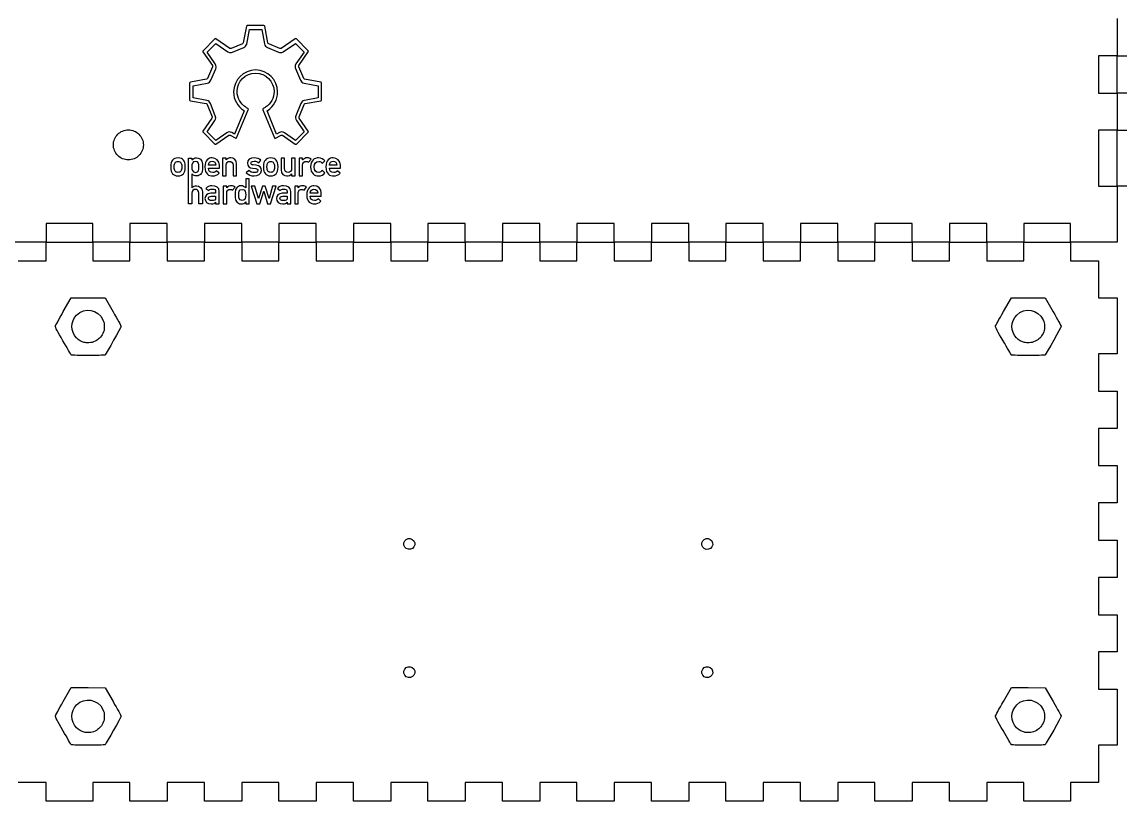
# Model space of a CAD drawing. Extents: x 0 to 1030, y 175 to 747.
# Drawn here: x 306.1 to 600.9, y 246.8 to 455.9 of the extents above; entities that cross this region are included whole.
import ezdxf

# ---------------------------------------------------------------- set-up
doc = ezdxf.new("R2010")
doc.units = 0
doc.layers.add('Layer_1', color=7, linetype='CONTINUOUS')

msp = doc.modelspace()

# ---------------------------------------------------------------- linework, layer by layer
at = {"layer": 'Layer_1', "color": 1}
for points in [[(600.126999, 456.809953), (600.126999, 446.809953), (595.126984, 446.809953), (595.126984, 436.809953), (600.126999, 436.809953), (600.126999, 426.809953), (595.126984, 426.809953), (595.126984, 411.809967), (600.126999, 411.809967), (600.126999, 396.809953), (587.626992, 396.809953), (587.626992, 401.809967), (575.126999, 401.809967), (575.126999, 396.809953), (565.126999, 396.809953), (565.126999, 401.809967), (555.126999, 401.809967), (555.126999, 396.809953), (545.126999, 396.809953), (545.126999, 401.809967), (535.126999, 401.809967), (535.126999, 396.809953), (525.126999, 396.809953), (525.126999, 401.809967), (515.126999, 401.809967), (515.126999, 396.809953), (505.126999, 396.809953), (505.126999, 401.809967), (495.126999, 401.809967), (495.126999, 396.809953), (485.126999, 396.809953), (485.126999, 401.809967), (475.126999, 401.809967), (475.126999, 396.809953), (465.126999, 396.809953), (465.126999, 401.809967), (455.126999, 401.809967), (455.126999, 396.809953), (445.126999, 396.809953), (445.126999, 401.809967), (435.126999, 401.809967), (435.126999, 396.809953), (425.126999, 396.809953), (425.126999, 401.809967), (415.126999, 401.809967), (415.126999, 396.809953), (405.126999, 396.809953), (405.126999, 401.809967), (395.126999, 401.809967), (395.126999, 396.809953), (385.126999, 396.809953), (385.126999, 401.809967), (375.126999, 401.809967), (375.126999, 396.809953), (365.126999, 396.809953), (365.126999, 401.809967), (355.126999, 401.809967), (355.126999, 396.809953), (345.126999, 396.809953), (345.126999, 401.809967), (335.126999, 401.809967), (335.126999, 396.809953), (325.126999, 396.809953), (325.126999, 401.809967), (312.626999, 401.809967), (312.626999, 396.809953), (300.126999, 396.809953)], [(605.126999, 436.809953), (600.126999, 436.809953), (600.126999, 446.809953), (605.126999, 446.809953)], [(605.126999, 411.809967), (600.126999, 411.809967), (600.126999, 426.809953), (605.126999, 426.809953)], [(305.126999, 391.809953), (312.626999, 391.809953), (312.626999, 396.809953), (325.126999, 396.809953), (325.126999, 391.809953), (335.126999, 391.809953), (335.126999, 396.809953), (345.126999, 396.809953), (345.126999, 391.809953), (355.126999, 391.809953), (355.126999, 396.809953), (365.126999, 396.809953), (365.126999, 391.809953), (375.126999, 391.809953), (375.126999, 396.809953), (385.126999, 396.809953), (385.126999, 391.809953), (395.126999, 391.809953), (395.126999, 396.809953), (405.126999, 396.809953), (405.126999, 391.809953), (415.126999, 391.809953), (415.126999, 396.809953), (425.126999, 396.809953), (425.126999, 391.809953), (435.126999, 391.809953), (435.126999, 396.809953), (445.126999, 396.809953), (445.126999, 391.809953), (455.126999, 391.809953), (455.126999, 396.809953), (465.126999, 396.809953), (465.126999, 391.809953), (475.126999, 391.809953), (475.126999, 396.809953), (485.126999, 396.809953), (485.126999, 391.809953), (495.126999, 391.809953), (495.126999, 396.809953), (505.126999, 396.809953), (505.126999, 391.809953), (515.126999, 391.809953), (515.126999, 396.809953), (525.126999, 396.809953), (525.126999, 391.809953), (535.126999, 391.809953), (535.126999, 396.809953), (545.126999, 396.809953), (545.126999, 391.809953), (555.126999, 391.809953), (555.126999, 396.809953), (565.126999, 396.809953), (565.126999, 391.809953), (575.126999, 391.809953), (575.126999, 396.809953), (587.626992, 396.809953), (587.626992, 391.809953), (595.126984, 391.809953), (595.126984, 381.809953), (600.126999, 381.809953), (600.126999, 366.809953), (595.126984, 366.809953), (595.126984, 356.809953), (600.126999, 356.809953), (600.126999, 346.809953), (595.126984, 346.809953), (595.126984, 336.809953), (600.126999, 336.809953), (600.126999, 326.809953), (595.126984, 326.809953), (595.126984, 316.809953), (600.126999, 316.809953), (600.126999, 306.809953), (595.126984, 306.809953), (595.126984, 296.809953), (600.126999, 296.809953), (600.126999, 286.809953), (595.126984, 286.809953), (595.126984, 276.809953), (600.126999, 276.809953), (600.126999, 261.809953), (595.126984, 261.809953), (595.126984, 251.809953), (587.626992, 251.809953), (587.626992, 246.809953), (575.126999, 246.809953), (575.126999, 251.809953), (565.126999, 251.809953), (565.126999, 246.809953), (555.126999, 246.809953), (555.126999, 251.809953), (545.126999, 251.809953), (545.126999, 246.809953), (535.126999, 246.809953), (535.126999, 251.809953), (525.126999, 251.809953), (525.126999, 246.809953), (515.126999, 246.809953), (515.126999, 251.809953), (505.126999, 251.809953), (505.126999, 246.809953), (495.126999, 246.809953), (495.126999, 251.809953), (485.126999, 251.809953), (485.126999, 246.809953), (475.126999, 246.809953), (475.126999, 251.809953), (465.126999, 251.809953), (465.126999, 246.809953), (455.126999, 246.809953), (455.126999, 251.809953), (445.126999, 251.809953), (445.126999, 246.809953), (435.126999, 246.809953), (435.126999, 251.809953), (425.126999, 251.809953), (425.126999, 246.809953), (415.126999, 246.809953), (415.126999, 251.809953), (405.126999, 251.809953), (405.126999, 246.809953), (395.126999, 246.809953), (395.126999, 251.809953), (385.126999, 251.809953), (385.126999, 246.809953), (375.126999, 246.809953), (375.126999, 251.809953), (365.126999, 251.809953), (365.126999, 246.809953), (355.126999, 246.809953), (355.126999, 251.809953), (345.126999, 251.809953), (345.126999, 246.809953), (335.126999, 246.809953), (335.126999, 251.809953), (325.126999, 251.809953), (325.126999, 246.809953), (312.626999, 246.809953), (312.626999, 251.809953), (305.126999, 251.809953)]]:
    msp.add_lwpolyline(points, dxfattribs=at)
at = {"layer": 'Layer_1', "color": 7}
for points in [[(366.389776, 454.74038), (365.552634, 450.24167)], [(371.098301, 454.933261), (366.621551, 454.933261)], [(372.167747, 450.24167), (371.330341, 454.74038)], [(357.918347, 451.328578), (354.752872, 448.163368)], [(361.977055, 448.777201), (358.218914, 451.356359)], [(366.488201, 449.958036), (367.216864, 453.874928), (370.50246, 453.874928), (371.230593, 449.96174)], [(379.501468, 451.356359), (375.743062, 448.777201)], [(382.966981, 448.163368), (379.80177, 451.328578)], [(358.047728, 444.598901), (355.847453, 447.804857), (358.171024, 450.128428), (361.438099, 447.886084)], [(365.330384, 449.98714), (362.314928, 448.752859)], [(362.681641, 447.768609), (365.68572, 448.998128)], [(372.037308, 448.99654), (375.041916, 447.766493)], [(375.405189, 448.752859), (372.389997, 449.98714)], [(376.280695, 447.885026), (379.548828, 450.128163), (381.872135, 447.804328), (379.67477, 444.602076)], [(354.725091, 447.862801), (357.259534, 444.169217)], [(380.460583, 444.169217), (382.994762, 447.862801)], [(357.280436, 443.832932), (355.946936, 440.72249)], [(356.822178, 440.241742), (356.822707, 440.241478), (358.14827, 443.334457)], [(379.563381, 443.35139), (380.896351, 440.240949), (380.896616, 440.240949)], [(381.772651, 440.72249), (380.439416, 443.832932)], [(351.147395, 439.459899), (351.147659, 434.983413)], [(355.689497, 440.501034), (351.340276, 439.692203)], [(355.754584, 434.792649), (352.100424, 435.472628), (352.100159, 438.758488), (355.863593, 439.459369)], [(381.854672, 439.458576), (385.619164, 438.758488), (385.619164, 435.472892)], [(386.379577, 439.692203), (382.030091, 440.501034)], [(386.571399, 434.983149), (386.571929, 439.459634)], [(351.34054, 434.751109), (355.583134, 433.961592)], [(355.835018, 433.738549), (357.159522, 430.429934)], [(358.038732, 430.690284), (356.721372, 433.98223)], [(380.996364, 433.976144), (379.68112, 430.691342)], [(380.559801, 430.429669), (381.884306, 433.738284)], [(385.619164, 435.472892), (381.962093, 434.792384)], [(382.135924, 433.961328), (386.378518, 434.750844)], [(365.793934, 432.019815), (363.216099, 425.789407), (362.448014, 426.199775)], [(363.770401, 424.745361), (366.907301, 432.32488)], [(366.815226, 432.608248), (366.434491, 432.841346)], [(370.812287, 432.32488), (373.948922, 424.745096)], [(371.285097, 432.841346), (370.904362, 432.608248)], [(375.272368, 426.199775), (375.272103, 426.199775), (374.504018, 425.789407), (371.925918, 432.019551)], [(357.134386, 430.092061), (354.724561, 426.580246)], [(361.128007, 426.132571), (358.170759, 424.102688), (355.846659, 426.425994), (357.91967, 429.447536)], [(379.800183, 429.446478), (381.872929, 426.425994), (379.549358, 424.102688), (376.590258, 426.13363)], [(382.994762, 426.579982), (380.584672, 430.091796)], [(354.752343, 426.279415), (357.918082, 423.114205)], [(358.218649, 423.086423), (361.668286, 425.45418)], [(361.999016, 425.465557), (363.52037, 424.653286)], [(374.198953, 424.653021), (375.720308, 425.465292)], [(376.051037, 425.453915), (379.500939, 423.086159)], [(379.801241, 423.11394), (382.966981, 426.27915)], [(350.802907, 407.101621), (350.802907, 419.356063), (351.762286, 419.356063), (351.762286, 418.85944)], [(360.953118, 418.850444), (360.934068, 418.850444), (360.934068, 419.356327), (359.978393, 419.356327), (359.978393, 414.605734)], [(369.712414, 418.072304), (370.302435, 418.765248)], [(376.646614, 416.526609), (376.646614, 419.356327), (375.691203, 419.356327), (375.691203, 416.198261)], [(378.511662, 415.111617), (378.530183, 415.111617), (378.530183, 414.605204), (379.485593, 414.605204), (379.485593, 419.356327), (378.530183, 419.356327), (378.530183, 416.526609)], [(381.508333, 418.850444), (381.489812, 418.850444), (381.489812, 419.356327), (380.533872, 419.356327), (380.533872, 414.605734)], [(383.045297, 418.222588), (383.73877, 419.047294)], [(358.207007, 417.406877), (356.20173, 417.406877)], [(356.20173, 416.620007), (359.162682, 416.620007)], [(359.06902, 415.317727), (358.375547, 415.907748)], [(359.162682, 416.620007), (359.162682, 417.407142)], [(359.978393, 414.605734), (360.934068, 414.605734), (360.934068, 417.434923)], [(362.817637, 417.434923), (362.817637, 414.605734), (363.773312, 414.605734), (363.773312, 417.763271)], [(367.02266, 416.057502), (366.357497, 415.401865)], [(368.034426, 416.600957), (368.877918, 416.526079)], [(369.037462, 417.435188), (368.250326, 417.491015)], [(380.533872, 414.605734), (381.489812, 414.605734), (381.489812, 417.463498)], [(386.782537, 417.960121), (387.48527, 418.587977)], [(387.48527, 415.373554), (386.782537, 416.001411)], [(390.689375, 417.406877), (388.684362, 417.406877)], [(388.684362, 416.620007), (391.645314, 416.620007)], [(391.551387, 415.317727), (390.857914, 415.907748)], [(391.645314, 416.620007), (391.645314, 417.407142)], [(351.762286, 415.111352), (351.758847, 411.346331)], [(366.207478, 407.101621), (367.163153, 407.101621), (367.163153, 413.773619), (366.207478, 413.773619), (366.207478, 411.346331)], [(351.758847, 409.93134), (351.758847, 407.101621), (350.802907, 407.101621)], [(354.597826, 410.259688), (354.597826, 407.101621), (353.642151, 407.101621), (353.642151, 409.93134)], [(355.514607, 411.215098), (356.264172, 410.643598)], [(358.138216, 410.400181), (358.138216, 409.903558), (356.816886, 409.903558)], [(358.138216, 407.101621), (359.094155, 407.101621), (359.094155, 410.343825)], [(361.118482, 411.346331), (361.099697, 411.346331), (361.099697, 411.852215), (360.144022, 411.852215), (360.144022, 407.101621)], [(360.144022, 407.101621), (361.099697, 407.101621), (361.099697, 409.959915)], [(362.655447, 410.718475), (363.348655, 411.543181)], [(374.720183, 411.215098), (375.470012, 410.643598)], [(377.343791, 410.400181), (377.343791, 409.903558), (376.022462, 409.903558)], [(377.344056, 407.101621), (378.299995, 407.101621), (378.299995, 410.343825)], [(380.324587, 411.346331), (380.305537, 411.346331), (380.305537, 411.852215), (379.350126, 411.852215), (379.350126, 407.101621)], [(379.350126, 407.101621), (380.305537, 407.101621), (380.305537, 409.959915)], [(381.861022, 410.718475), (382.554495, 411.543181)], [(385.533174, 409.903558), (383.528162, 409.903558)], [(386.488585, 409.116158), (386.488585, 409.903823)], [(356.995216, 409.116688), (358.138216, 409.116688), (358.138216, 408.769819)], [(358.11943, 407.523367), (358.138216, 407.523367), (358.138216, 407.101621)], [(366.207478, 407.598244), (366.207478, 407.101621)], [(376.201056, 409.116688), (377.344056, 409.116688), (377.344056, 408.769819)], [(377.32527, 407.523367), (377.343791, 407.523367), (377.343791, 407.101621), (377.344056, 407.101621)], [(383.528162, 409.116158), (386.488585, 409.116158)], [(386.395187, 407.813879), (385.701714, 408.404429)]]:
    msp.add_lwpolyline(points, dxfattribs=at)
for points in [[(386.379577, 439.692203)], [(370.035735, 407.101621), (371.02898, 410.428227), (371.047766, 410.428227), (372.041012, 407.101621), (372.884768, 407.101621), (374.402418, 411.852215), (373.390122, 411.852215), (372.481808, 408.525873), (372.462493, 408.525873), (371.38511, 411.852215), (370.691637, 411.852215), (369.614253, 408.525873), (369.595468, 408.525873), (368.68636, 411.852215), (367.674593, 411.852215), (369.192507, 407.101621)]]:
    msp.add_lwpolyline(points, close=True, dxfattribs=at)
at = {"layer": 'Layer_1', "color": 1}
msp.add_lwpolyline([(338.734234, 422.886813)], close=True, dxfattribs=at)
at = {"layer": 'Layer_1', "color": 5}
for points in [[(317.239727, 378.139783), (319.376853, 381.859497), (323.904428, 381.836919), (328.431974, 381.814342), (330.589363, 378.099933)], [(569.629723, 378.139783), (571.766849, 381.859497), (576.294424, 381.836919), (580.82197, 381.814342), (582.97936, 378.099933)], [(319.351312, 366.524203), (319.351312, 366.524316)], [(571.741308, 366.524203), (571.741308, 366.524316)], [(317.239727, 273.54679), (319.376853, 277.266504), (323.904428, 277.243926), (328.431974, 277.221348), (330.589363, 273.50694)], [(569.629723, 273.54679), (571.766849, 277.266504), (576.294424, 277.243926), (580.82197, 277.221348), (582.97936, 273.50694)], [(319.351312, 261.93121), (319.351312, 261.931323)], [(571.741308, 261.93121), (571.741308, 261.931323)]]:
    msp.add_lwpolyline(points, dxfattribs=at)
for points in [[(322.862831, 369.859221)], [(575.252827, 369.859221)], [(322.862831, 265.266227)], [(575.252827, 265.266227)]]:
    msp.add_lwpolyline(points, close=True, dxfattribs=at)
at = {"layer": 'Layer_1', "color": 7}
for points in [[(366.621551, 454.933261), (366.513866, 454.933261), (366.409355, 454.846478), (366.389776, 454.74038)], [(371.330341, 454.74038), (371.310762, 454.846478), (371.206251, 454.933261), (371.098301, 454.933261)], [(358.218914, 451.356359), (358.129749, 451.417478), (357.994547, 451.405043), (357.918347, 451.328578)], [(379.80177, 451.328578), (379.725306, 451.405043), (379.590368, 451.417478), (379.501468, 451.356359)], [(354.752872, 448.163368), (354.676672, 448.086903), (354.663972, 447.951701), (354.725091, 447.862801)], [(362.314928, 448.752859), (362.218091, 448.705234), (362.065691, 448.716082), (361.977055, 448.777201)], [(365.552634, 450.24167), (365.532526, 450.135572), (365.433043, 450.021007), (365.330384, 449.98714)], [(365.68572, 448.998128), (365.918289, 449.089674), (366.064868, 449.216674), (366.19028, 449.355845)], [(366.19028, 449.355845), (366.320984, 449.51089), (366.432374, 449.686045), (366.488201, 449.958036)], [(371.230593, 449.96174), (371.287743, 449.684722), (371.399133, 449.510097), (371.529572, 449.35558)], [(371.529572, 449.35558), (371.656043, 449.215351), (371.802622, 449.088351), (372.037308, 448.99654)], [(372.389997, 449.98714), (372.287603, 450.021007), (372.187855, 450.135572), (372.167747, 450.24167)], [(375.743062, 448.777201), (375.654162, 448.716082), (375.501762, 448.705234), (375.405189, 448.752859)], [(382.994762, 447.862801), (383.055351, 447.951701), (383.043445, 448.086903), (382.966981, 448.163368)], [(361.438099, 447.886084), (361.710884, 447.708284), (361.934986, 447.670978), (362.172053, 447.665686)], [(362.172053, 447.665686), (362.327099, 447.667009), (362.491141, 447.686853), (362.681641, 447.768609)], [(375.041916, 447.766493), (375.230299, 447.686324), (375.390637, 447.666745), (375.546741, 447.664628)], [(375.546741, 447.664628), (375.781691, 447.670713), (376.008174, 447.70749), (376.280695, 447.885026)], [(357.259534, 444.169217), (357.320388, 444.079788), (357.329913, 443.928976), (357.280436, 443.832932)], [(358.264422, 443.873149), (358.259395, 444.104659), (358.22103, 444.331142), (358.047728, 444.598901)], [(358.14827, 443.334457), (358.237699, 443.529984), (358.262834, 443.703815), (358.264422, 443.873149)], [(368.859926, 442.993674), (365.59973, 442.993145), (362.957601, 440.351015), (362.956543, 437.09029)], [(374.76278, 437.09029), (374.762251, 440.351015), (372.120387, 442.993145), (368.859926, 442.993674)], [(379.67477, 444.602076), (379.498028, 444.338286), (379.459399, 444.105717), (379.454108, 443.87262)], [(379.454108, 443.87262), (379.455695, 443.707255), (379.480037, 443.538451), (379.563381, 443.35139)], [(380.439416, 443.832932), (380.389674, 443.928976), (380.399199, 444.079788), (380.460583, 444.169217)], [(351.340276, 439.692203), (351.233913, 439.672094), (351.147395, 439.567849), (351.147395, 439.459899)], [(355.946936, 440.72249), (355.911482, 440.620361), (355.795859, 440.520878), (355.689497, 440.501034)], [(355.863593, 439.459369), (356.136378, 439.514138), (356.311268, 439.624469), (356.466049, 439.753322)], [(356.466049, 439.753322), (356.603897, 439.875824), (356.729045, 440.017111), (356.822178, 440.241742)], [(363.909043, 437.195859), (363.909043, 439.930063), (366.125722, 442.146478), (368.859662, 442.146478)], [(368.859662, 442.146478), (371.593601, 442.146478), (373.810016, 439.930063), (373.810016, 437.195859)], [(380.896616, 440.240949), (380.990279, 440.016053), (381.115426, 439.87503), (381.253539, 439.752528)], [(381.253539, 439.752528), (381.407791, 439.624205), (381.581093, 439.513874), (381.854672, 439.458576)], [(382.030091, 440.501034), (381.924258, 440.520878), (381.80837, 440.620361), (381.772651, 440.72249)], [(386.571929, 439.459634), (386.572193, 439.567849), (386.48541, 439.672094), (386.379577, 439.692203)], [(362.956543, 437.09029), (362.957072, 435.029451), (364.016993, 433.211234), (365.617193, 432.159515)], [(366.19372, 433.025761), (364.820268, 433.905236), (363.909043, 435.443788), (363.909043, 437.195859)], [(373.810016, 437.195859), (373.810016, 435.443788), (372.899055, 433.905236), (371.525339, 433.025761)], [(372.10266, 432.159251), (373.702595, 433.210969), (374.76278, 435.029451), (374.76278, 437.09029)], [(351.147659, 434.983413), (351.147659, 434.875463), (351.234443, 434.770424), (351.34054, 434.751109)], [(355.583134, 433.961592), (355.689232, 433.942278), (355.802738, 433.841471), (355.835018, 433.738549)], [(356.368418, 434.488907), (356.212578, 434.622257), (356.034249, 434.737351), (355.754584, 434.792649)], [(356.721372, 433.98223), (356.632736, 434.214005), (356.507324, 434.361378), (356.368418, 434.488907)], [(381.350112, 434.487849), (381.209618, 434.358996), (381.08447, 434.209242), (380.996364, 433.976144)], [(381.962093, 434.792384), (381.685074, 434.737615), (381.505158, 434.621728), (381.350112, 434.487849)], [(381.884306, 433.738284), (381.916849, 433.841207), (382.029562, 433.942013), (382.135924, 433.961328)], [(386.378518, 434.750844), (386.484352, 434.770159), (386.571399, 434.875199), (386.571399, 434.983149)], [(357.159522, 430.429934), (357.206882, 430.332832), (357.19577, 430.180961), (357.134386, 430.092061)], [(358.141391, 430.182284), (358.139274, 430.336271), (358.119695, 430.500578), (358.038732, 430.690284)], [(365.617193, 432.159515), (365.674343, 432.110832), (365.731228, 432.065059), (365.793934, 432.019815)], [(366.434491, 432.841346), (366.364112, 432.884209), (366.268597, 432.958028), (366.19372, 433.025761)], [(366.907301, 432.32488), (366.948841, 432.424628), (366.907301, 432.551892), (366.815226, 432.608248)], [(370.904362, 432.608248), (370.812816, 432.551892), (370.771012, 432.424628), (370.812287, 432.32488)], [(371.525339, 433.025761), (371.450991, 432.958028), (371.355212, 432.884209), (371.285097, 432.841346)], [(371.925918, 432.019551), (371.98783, 432.064265), (372.04498, 432.110303), (372.10266, 432.159251)], [(379.68112, 430.691342), (379.597247, 430.496609), (379.57952, 430.332567), (379.577933, 430.182284)], [(380.584672, 430.091796), (380.523818, 430.180696), (380.512441, 430.332567), (380.559801, 430.429669)], [(357.91967, 429.447536), (358.095882, 429.717676), (358.135834, 429.944423), (358.141391, 430.182284)], [(379.577933, 430.182284), (379.583489, 429.945217), (379.622383, 429.717146), (379.800183, 429.446478)], [(354.724561, 426.580246), (354.663707, 426.491346), (354.676143, 426.35588), (354.752343, 426.279415)], [(361.844499, 426.350059), (361.616957, 426.346355), (361.387034, 426.30455), (361.128007, 426.132571)], [(361.668286, 425.45418), (361.757186, 425.515034), (361.906147, 425.519796), (361.999016, 425.465557)], [(362.448014, 426.199775), (362.227087, 426.318044), (362.029178, 426.348207), (361.844499, 426.350059)], [(363.52037, 424.653286), (363.616678, 424.604073), (363.729126, 424.645613), (363.770401, 424.745361)], [(373.948922, 424.745096), (373.990197, 424.645348), (374.10238, 424.604073), (374.198953, 424.653021)], [(375.87456, 426.350059), (375.684853, 426.347942), (375.49012, 426.316457), (375.272368, 426.199775)], [(375.720308, 425.465292), (375.813441, 425.519532), (375.962137, 425.515034), (376.051037, 425.453915)], [(376.590258, 426.13363), (376.331231, 426.30508), (376.099456, 426.346619), (375.87456, 426.350059)], [(382.966981, 426.27915), (383.043445, 426.355615), (383.055881, 426.491082), (382.994762, 426.579982)], [(357.918082, 423.114205), (357.994282, 423.038269), (358.129484, 423.025834), (358.218649, 423.086423)], [(379.500939, 423.086159), (379.589839, 423.025569), (379.725306, 423.038005), (379.801241, 423.11394)], [(346.589153, 418.803348), (346.223763, 418.400123), (346.074009, 418.006952), (346.074009, 416.985396)], [(348.032455, 419.412684), (347.292151, 419.412684), (346.85162, 419.093861), (346.589153, 418.803348)], [(349.475493, 418.803348), (349.213026, 419.093861), (348.772495, 419.412684), (348.032455, 419.412684)], [(349.990901, 416.985396), (349.990901, 418.006952), (349.840882, 418.400388), (349.475493, 418.803348)], [(351.762286, 418.85944), (352.062324, 419.187523), (352.50259, 419.412419), (352.989953, 419.412419)], [(352.989953, 419.412419), (353.570713, 419.412419), (353.992724, 419.149952), (354.264451, 418.793823)], [(354.264451, 418.793823), (354.526653, 418.456479), (354.60153, 418.147446), (354.60153, 416.975871)], [(357.204501, 419.412684), (356.285868, 419.412684), (355.246055, 418.812609), (355.246055, 416.966875)], [(359.162682, 417.407142), (359.162682, 418.635073), (358.253839, 419.412684), (357.204501, 419.412684)], [(362.18978, 419.412684), (361.683897, 419.412684), (361.252626, 419.225094), (360.953118, 418.850444)], [(363.773312, 417.763271), (363.773312, 418.841184), (362.930084, 419.412684), (362.18978, 419.412684)], [(368.437387, 419.412154), (367.43488, 419.412154), (366.66653, 418.915532), (366.66653, 417.950332)], [(370.302435, 418.765248), (369.833857, 419.158948), (369.271882, 419.412154), (368.437387, 419.412154)], [(371.47401, 418.803348), (371.10862, 418.400123), (370.958337, 418.006952), (370.958337, 416.985396)], [(372.916783, 419.412684), (372.176743, 419.412684), (371.736476, 419.093861), (371.47401, 418.803348)], [(374.360085, 418.803348), (374.097618, 419.093861), (373.657351, 419.412684), (372.916783, 419.412684)], [(374.875228, 416.985396), (374.875228, 418.006952), (374.725474, 418.400388), (374.360085, 418.803348)], [(382.745524, 419.412684), (382.239641, 419.412684), (381.808106, 419.225094), (381.508333, 418.850444)], [(383.73877, 419.047294), (383.447729, 419.27219), (383.129964, 419.412684), (382.745524, 419.412684)], [(385.780031, 419.412684), (384.683862, 419.412684), (383.624999, 418.719211), (383.624999, 416.976665)], [(387.48527, 418.587977), (387.073314, 419.066079), (386.501285, 419.412684), (385.780031, 419.412684)], [(389.686868, 419.412684), (388.76797, 419.412684), (387.728422, 418.812609), (387.728422, 416.966875)], [(391.645314, 417.407142), (391.645314, 418.635073), (390.735677, 419.412684), (389.686868, 419.412684)], [(346.074009, 416.985396), (346.074009, 415.954844), (346.223763, 415.561144), (346.589153, 415.158184)], [(347.029684, 416.985396), (347.029684, 417.669609), (347.08604, 417.857198), (347.264105, 418.109875)], [(347.264105, 415.851657), (347.08604, 416.104863), (347.029684, 416.291923), (347.029684, 416.985396)], [(347.264105, 418.109875), (347.404599, 418.306725), (347.704372, 418.456744), (348.032455, 418.456744)], [(348.032455, 415.504788), (347.704372, 415.504788), (347.404599, 415.654542), (347.264105, 415.851657)], [(348.032455, 418.456744), (348.360274, 418.456744), (348.660047, 418.30699), (348.800805, 418.109875)], [(348.800805, 415.851657), (348.660047, 415.654807), (348.360274, 415.504788), (348.032455, 415.504788)], [(348.800805, 418.109875), (348.97887, 417.857198), (349.034961, 417.669609), (349.034961, 416.976136)], [(349.034961, 416.976136), (349.034961, 416.291923), (348.97887, 416.104863), (348.800805, 415.851657)], [(349.475493, 415.158184), (349.840882, 415.561144), (349.990901, 415.955109), (349.990901, 416.985396)], [(352.69944, 418.456744), (351.809382, 418.456744), (351.762286, 417.669609), (351.762286, 416.976136)], [(351.762286, 416.976136), (351.762286, 416.291923), (351.809118, 415.504788), (352.69944, 415.504788)], [(353.645855, 416.976136), (353.645855, 417.716704), (353.599024, 418.456744), (352.69944, 418.456744)], [(352.69944, 415.504788), (353.599024, 415.504788), (353.645855, 416.245357), (353.645855, 416.976136)], [(354.60153, 416.975871), (354.60153, 415.814086), (354.526653, 415.504523), (354.264451, 415.167709)], [(355.246055, 416.966875), (355.246055, 415.018219), (356.379795, 414.549377), (357.354255, 414.549377)], [(356.20173, 417.406877), (356.220516, 418.128925), (356.642261, 418.512836), (357.204501, 418.512836)], [(357.335734, 415.448432), (356.679568, 415.448432), (356.20173, 415.842132), (356.20173, 416.620007)], [(357.204501, 418.512836), (357.766741, 418.512836), (358.178961, 418.128925), (358.207007, 417.406877)], [(358.375547, 415.907748), (358.094559, 415.617236), (357.701124, 415.448432), (357.335734, 415.448432)], [(360.934068, 417.434923), (360.934068, 418.081829), (361.337028, 418.456479), (361.880482, 418.456479)], [(361.880482, 418.456479), (362.414676, 418.456479), (362.817637, 418.081829), (362.817637, 417.434923)], [(366.66653, 417.950332), (366.66653, 417.135415), (367.247555, 416.666573), (368.034426, 416.600957)], [(368.521789, 415.448696), (367.884672, 415.448696), (367.43488, 415.654277), (367.02266, 416.057502)], [(367.622735, 417.941071), (367.622735, 418.268625), (367.828845, 418.512571), (368.437651, 418.512571)], [(368.250326, 417.491015), (367.772489, 417.52885), (367.622735, 417.734961), (367.622735, 417.941071)], [(368.437651, 418.512571), (368.953324, 418.512571), (369.337764, 418.334242), (369.712414, 418.072304)], [(368.447176, 414.549113), (369.55287, 414.549113), (370.414882, 415.083042), (370.414882, 416.010936)], [(369.458943, 416.057502), (369.458943, 415.654542), (369.064978, 415.448696), (368.521789, 415.448696)], [(368.877918, 416.526079), (369.206266, 416.498298), (369.458943, 416.394846), (369.458943, 416.057502)], [(370.414882, 416.010936), (370.414882, 416.769496), (370.021712, 417.369571), (369.037462, 417.435188)], [(370.958337, 416.985396), (370.958337, 415.954844), (371.10862, 415.561144), (371.47401, 415.158184)], [(371.914276, 416.985396), (371.914276, 417.669609), (371.970633, 417.857198), (372.148962, 418.109875)], [(372.148962, 415.851657), (371.970633, 416.104863), (371.914276, 416.291923), (371.914276, 416.985396)], [(372.148962, 418.109875), (372.288926, 418.306725), (372.589228, 418.456744), (372.916783, 418.456744)], [(372.916783, 415.504788), (372.589228, 415.504788), (372.288926, 415.654542), (372.148962, 415.851657)], [(372.916783, 418.456744), (373.244866, 418.456744), (373.544639, 418.30699), (373.685133, 418.109875)], [(373.685133, 415.851657), (373.544639, 415.654807), (373.244866, 415.504788), (372.916783, 415.504788)], [(373.685133, 418.109875), (373.863462, 417.857198), (373.919289, 417.669609), (373.919289, 416.976136)], [(373.919289, 416.976136), (373.919289, 416.291923), (373.863462, 416.104863), (373.685133, 415.851657)], [(374.360085, 415.158184), (374.725474, 415.561144), (374.875228, 415.955109), (374.875228, 416.985396)], [(375.691203, 416.198261), (375.691203, 415.120877), (376.534695, 414.549377), (377.28426, 414.549377)], [(377.592764, 415.505052), (377.049574, 415.505052), (376.646614, 415.880232), (376.646614, 416.526609)], [(378.530183, 416.526609), (378.530183, 415.880232), (378.127222, 415.505052), (377.592764, 415.505052)], [(381.489812, 417.463498), (381.489812, 418.156971), (381.948599, 418.456744), (382.417441, 418.456744)], [(382.417441, 418.456744), (382.661387, 418.456744), (382.820401, 418.391127), (383.045297, 418.222588)], [(383.624999, 416.976665), (383.624999, 415.242321), (384.683862, 414.549377), (385.780031, 414.549377)], [(384.580674, 416.976665), (384.580674, 418.016477), (385.039991, 418.456744), (385.817866, 418.456744)], [(385.817866, 415.504788), (385.040256, 415.504788), (384.580674, 415.945584), (384.580674, 416.976665)], [(385.817866, 418.456744), (386.211037, 418.456744), (386.548645, 418.250634), (386.782537, 417.960121)], [(386.782537, 416.001411), (386.548381, 415.710898), (386.211037, 415.504788), (385.817866, 415.504788)], [(387.728422, 416.966875), (387.728422, 415.018219), (388.862162, 414.549377), (389.836887, 414.549377)], [(388.684362, 417.406877), (388.702883, 418.128925), (389.124629, 418.512836), (389.686868, 418.512836)], [(389.818102, 415.448432), (389.161935, 415.448432), (388.684362, 415.842132), (388.684362, 416.620007)], [(389.686868, 418.512836), (390.249108, 418.512836), (390.661064, 418.128925), (390.689375, 417.406877)], [(390.857914, 415.907748), (390.576662, 415.617236), (390.183491, 415.448432), (389.818102, 415.448432)], [(346.589153, 415.158184), (346.85162, 414.867671), (347.292151, 414.549377), (348.032455, 414.549377)], [(348.032455, 414.549377), (348.772495, 414.549377), (349.213026, 414.867671), (349.475493, 415.158184)], [(352.989953, 414.549113), (352.50259, 414.549113), (352.118415, 414.774009), (351.762286, 415.111352)], [(354.264451, 415.167709), (353.992724, 414.811579), (353.570713, 414.549113), (352.989953, 414.549113)], [(357.354255, 414.549377), (357.991636, 414.549377), (358.600443, 414.774273), (359.06902, 415.317727)], [(366.357497, 415.401865), (366.966568, 414.830365), (367.678826, 414.549113), (368.447176, 414.549113)], [(371.47401, 415.158184), (371.736476, 414.867671), (372.176743, 414.549377), (372.916783, 414.549377)], [(372.916783, 414.549377), (373.657351, 414.549377), (374.097618, 414.867671), (374.360085, 415.158184)], [(377.28426, 414.549377), (377.780353, 414.549377), (378.211889, 414.736967), (378.511662, 415.111617)], [(385.780031, 414.549377), (386.501549, 414.549377), (387.073579, 414.896246), (387.48527, 415.373554)], [(389.836887, 414.549377), (390.474004, 414.549377), (391.083339, 414.774273), (391.551387, 415.317727)], [(351.758847, 411.346331), (352.077405, 411.720981), (352.508411, 411.908571), (353.014295, 411.908571)], [(352.704997, 410.952896), (352.161543, 410.952896), (351.758847, 410.578246), (351.758847, 409.93134)], [(353.642151, 409.93134), (353.642151, 410.578246), (353.239191, 410.952896), (352.704997, 410.952896)], [(353.014295, 411.908571), (353.754599, 411.908571), (354.597826, 411.337071), (354.597826, 410.259688)], [(356.816886, 409.903558), (355.795595, 409.903558), (355.270926, 409.256652), (355.270926, 408.497827)], [(357.116924, 411.908571), (356.404666, 411.908571), (355.879997, 411.721511), (355.514607, 411.215098)], [(356.264172, 410.643598), (356.432711, 410.915325), (356.667132, 411.009517), (357.163755, 411.009517)], [(359.094155, 410.343825), (359.094155, 411.514871), (358.288234, 411.908571), (357.116924, 411.908571)], [(357.163755, 411.009517), (357.847703, 411.009517), (358.138216, 410.849709), (358.138216, 410.400181)], [(361.099697, 409.959915), (361.099697, 410.652859), (361.559014, 410.953161), (362.027591, 410.953161)], [(362.355409, 411.908571), (361.849526, 411.908571), (361.418255, 411.720981), (361.118482, 411.346331)], [(362.027591, 410.953161), (362.271272, 410.953161), (362.430551, 410.887544), (362.655447, 410.718475)], [(363.348655, 411.543181), (363.058143, 411.768077), (362.739849, 411.908571), (362.355409, 411.908571)], [(363.705578, 411.289975), (363.443112, 410.953161), (363.368234, 410.644127), (363.368234, 409.481283)], [(364.979812, 411.908571), (364.398787, 411.908571), (363.977305, 411.646634), (363.705578, 411.289975)], [(364.323909, 409.481283), (364.323909, 410.212592), (364.370741, 410.953161), (365.270324, 410.953161)], [(366.207478, 411.346331), (365.851349, 411.683675), (365.467174, 411.908571), (364.979812, 411.908571)], [(365.270324, 410.953161), (366.160647, 410.953161), (366.207478, 410.165496), (366.207478, 409.481283)], [(376.022462, 409.903558), (375.001435, 409.903558), (374.476237, 409.256652), (374.476237, 408.497827)], [(376.322764, 411.908571), (375.61077, 411.908571), (375.085572, 411.721511), (374.720183, 411.215098)], [(375.470012, 410.643598), (375.638551, 410.915325), (375.872443, 411.009517), (376.369066, 411.009517)], [(378.299995, 410.343825), (378.299995, 411.514871), (377.49381, 411.908571), (376.322764, 411.908571)], [(376.369066, 411.009517), (377.053278, 411.009517), (377.343791, 410.849709), (377.343791, 410.400181)], [(380.305537, 409.959915), (380.305537, 410.652859), (380.764324, 410.953161), (381.233166, 410.953161)], [(381.561249, 411.908571), (381.055366, 411.908571), (380.62436, 411.720981), (380.324587, 411.346331)], [(381.233166, 410.953161), (381.477112, 410.953161), (381.636126, 410.887544), (381.861022, 410.718475)], [(382.554495, 411.543181), (382.263983, 411.768077), (381.94516, 411.908571), (381.561249, 411.908571)], [(384.530668, 411.908836), (383.612299, 411.908836), (382.572222, 411.30929), (382.572222, 409.463556)], [(383.528162, 409.903558), (383.546683, 410.625077), (383.968429, 411.009517), (384.530668, 411.009517)], [(386.488585, 409.903823), (386.488585, 411.131225), (385.580006, 411.908836), (384.530668, 411.908836)], [(384.530668, 411.009517), (385.092908, 411.009517), (385.505393, 410.625077), (385.533174, 409.903558)], [(355.270926, 408.497827), (355.270926, 407.673121), (355.889257, 407.045265), (356.94812, 407.045265)], [(356.170245, 408.544658), (356.170245, 408.891527), (356.432711, 409.116688), (356.995216, 409.116688)], [(357.070093, 407.945113), (356.423451, 407.945113), (356.170245, 408.226365), (356.170245, 408.544658)], [(356.94812, 407.045265), (357.594761, 407.045265), (357.922845, 407.195019), (358.11943, 407.523367)], [(358.138216, 408.769819), (358.138216, 408.02925), (357.866489, 407.945113), (357.070093, 407.945113)], [(363.368234, 409.481283), (363.368234, 408.310238), (363.443112, 408.001204), (363.705578, 407.663861)], [(363.705578, 407.663861), (363.977305, 407.307731), (364.398787, 407.045265), (364.979812, 407.045265)], [(365.270324, 408.001204), (364.370741, 408.001204), (364.323909, 408.741244), (364.323909, 409.481283)], [(364.979812, 407.045265), (365.467174, 407.045265), (365.907705, 407.27069), (366.207478, 407.598244)], [(366.207478, 409.481283), (366.207478, 408.787811), (366.160647, 408.001204), (365.270324, 408.001204)], [(374.476237, 408.497827), (374.476237, 407.673121), (375.094833, 407.045265), (376.153695, 407.045265)], [(375.376349, 408.544658), (375.376349, 408.891527), (375.638816, 409.116688), (376.201056, 409.116688)], [(376.275933, 407.945113), (375.629555, 407.945113), (375.376349, 408.226365), (375.376349, 408.544658)], [(376.153695, 407.045265), (376.800072, 407.045265), (377.12842, 407.195019), (377.32527, 407.523367)], [(377.344056, 408.769819), (377.344056, 408.02925), (377.072328, 407.945113), (376.275933, 407.945113)], [(382.572222, 409.463556), (382.572222, 407.514371), (383.705962, 407.045529), (384.680687, 407.045529)], [(384.661901, 407.945113), (384.005735, 407.945113), (383.528162, 408.338813), (383.528162, 409.116158)], [(385.701714, 408.404429), (385.420462, 408.113388), (385.026762, 407.945113), (384.661901, 407.945113)], [(384.680687, 407.045529), (385.317804, 407.045529), (385.92661, 407.270425), (386.395187, 407.813879)]]:
    msp.add_open_spline(points, degree=3, dxfattribs=at)
at = {"layer": 'Layer_1', "color": 1}
for points in [[(330.674707, 422.886813), (330.674707, 423.955573), (331.09927, 424.98056), (331.854997, 425.736287)], [(331.854997, 425.736287), (332.610724, 426.492014), (333.635711, 426.916577), (334.70447, 426.916576)], [(334.70447, 426.916576), (335.77323, 426.916577), (336.798217, 426.492014), (337.553944, 425.736287)], [(337.553944, 425.736287), (338.309671, 424.98056), (338.734234, 423.955573), (338.734234, 422.886813)], [(331.854997, 420.03734), (331.09927, 420.793067), (330.674707, 421.818054), (330.674707, 422.886813)], [(338.734234, 422.886813), (338.734234, 421.818054), (338.309671, 420.793067), (337.553944, 420.03734)], [(334.70447, 418.85705), (333.635711, 418.85705), (332.610724, 419.281613), (331.854997, 420.03734)], [(337.553944, 420.03734), (336.798217, 419.281613), (335.77323, 418.85705), (334.70447, 418.85705)], [(409.863404, 314.353013), (409.06415, 314.498532), (408.533976, 315.264146), (408.678918, 316.063504)], [(409.863404, 314.353013), (409.06415, 314.498532), (408.533976, 315.264146), (408.678918, 316.063504)], [(408.678918, 316.063504), (408.823857, 316.862857), (409.589075, 317.393585), (410.388534, 317.249232)], [(408.678918, 316.063504), (408.823857, 316.862857), (409.589075, 317.393585), (410.388534, 317.249232)], [(411.574741, 315.536257), (411.428642, 314.737115), (410.662653, 314.207499), (409.863404, 314.353013)], [(411.574741, 315.536257), (411.428642, 314.737115), (410.662653, 314.207499), (409.863404, 314.353013)], [(410.392739, 317.24847), (411.191783, 317.101791), (411.720846, 316.335406), (411.574741, 315.536257)], [(410.392739, 317.24847), (411.191783, 317.101791), (411.720846, 316.335406), (411.574741, 315.536257)], [(489.863403, 314.352759), (489.06415, 314.498278), (488.533976, 315.263892), (488.678918, 316.06325)], [(489.863403, 314.352759), (489.06415, 314.498278), (488.533976, 315.263892), (488.678918, 316.06325)], [(488.678918, 316.06325), (488.82387, 316.862605), (489.589103, 317.393321), (490.388562, 317.24895)], [(488.678918, 316.06325), (488.82387, 316.862605), (489.589103, 317.393321), (490.388562, 317.24895)], [(491.574741, 315.536003), (491.428642, 314.736861), (490.662652, 314.207245), (489.863403, 314.352759)], [(491.574741, 315.536003), (491.428642, 314.736861), (490.662652, 314.207245), (489.863403, 314.352759)], [(490.392739, 317.248188), (491.19177, 317.101508), (491.720829, 316.335142), (491.574741, 315.536003)], [(490.392739, 317.248188), (491.19177, 317.101508), (491.720829, 316.335142), (491.574741, 315.536003)], [(409.863404, 279.957208), (409.06415, 280.102727), (408.533976, 280.868341), (408.678918, 281.667699)], [(409.863404, 279.957208), (409.06415, 280.102727), (408.533976, 280.868341), (408.678918, 281.667699)], [(408.678918, 281.667699), (408.823857, 282.467052), (409.589075, 282.99778), (410.388534, 282.853427)], [(408.678918, 281.667699), (408.823857, 282.467052), (409.589075, 282.99778), (410.388534, 282.853427)], [(411.574741, 281.140452), (411.428642, 280.34131), (410.662653, 279.811694), (409.863404, 279.957208)], [(411.574741, 281.140452), (411.428642, 280.34131), (410.662653, 279.811694), (409.863404, 279.957208)], [(410.392739, 282.852665), (411.191783, 282.705986), (411.720846, 281.939601), (411.574741, 281.140452)], [(410.392739, 282.852665), (411.191783, 282.705986), (411.720846, 281.939601), (411.574741, 281.140452)], [(489.863403, 279.956954), (489.06415, 280.102473), (488.533976, 280.868087), (488.678918, 281.667445)], [(489.863403, 279.956954), (489.06415, 280.102473), (488.533976, 280.868087), (488.678918, 281.667445)], [(488.678918, 281.667445), (488.82387, 282.4668), (489.589103, 282.997516), (490.388562, 282.853145)], [(488.678918, 281.667445), (488.82387, 282.4668), (489.589103, 282.997516), (490.388562, 282.853145)], [(491.574741, 281.140198), (491.428642, 280.341056), (490.662652, 279.81144), (489.863403, 279.956954)], [(491.574741, 281.140198), (491.428642, 280.341056), (490.662652, 279.81144), (489.863403, 279.956954)], [(490.392739, 282.852383), (491.19177, 282.705703), (491.720829, 281.939337), (491.574741, 281.140198)], [(490.392739, 282.852383), (491.19177, 282.705703), (491.720829, 281.939337), (491.574741, 281.140198)]]:
    msp.add_open_spline(points, degree=3, dxfattribs=at)
at = {"layer": 'Layer_1', "color": 5}
for points in [[(315.071472, 374.184781), (315.088688, 374.314208), (316.064301, 376.093956), (317.239727, 378.139783)], [(320.812658, 377.224001), (322.969229, 379.380516), (326.537361, 378.745206), (327.863466, 375.968593)], [(330.589363, 378.099933), (331.775938, 376.057013), (332.749575, 374.282937), (332.753018, 374.157546)], [(567.461468, 374.184781), (567.478684, 374.314208), (568.454297, 376.093956), (569.629723, 378.139783)], [(573.202654, 377.224001), (575.359225, 379.380516), (578.927358, 378.745206), (580.253462, 375.968593)], [(582.97936, 378.099933), (584.165934, 376.057013), (585.139572, 374.282937), (585.143015, 374.157546)], [(320.778452, 371.069643), (319.101602, 372.773106), (319.116927, 375.528298), (320.812658, 377.224001)], [(327.863466, 375.968593), (328.213054, 375.236566), (328.230609, 375.148597), (328.230609, 374.131243)], [(573.168449, 371.069643), (571.491598, 372.773106), (571.506923, 375.528298), (573.202654, 377.224001)], [(580.253462, 375.968593), (580.603051, 375.236566), (580.620605, 375.148597), (580.620605, 374.131243)], [(317.145155, 370.300503), (315.735907, 372.743614), (315.050616, 374.027244), (315.071472, 374.184781)], [(327.862139, 372.299481), (327.388373, 371.318167), (326.723346, 370.650148), (325.759247, 370.187163)], [(328.230609, 374.131243), (328.230609, 373.111632), (328.213675, 373.027755), (327.862139, 372.299481)], [(332.753018, 374.157546), (332.758098, 373.97413), (328.827818, 366.986314), (328.459688, 366.524203)], [(569.535151, 370.300503), (568.125904, 372.743614), (567.440612, 374.027244), (567.461468, 374.184781)], [(580.252136, 372.299481), (579.77837, 371.318167), (579.113342, 370.650148), (578.149243, 370.187163)], [(580.620605, 374.131243), (580.620605, 373.111632), (580.603672, 373.027755), (580.252136, 372.299481)], [(585.143015, 374.157546), (585.148095, 373.97413), (581.217815, 366.986314), (580.849684, 366.524203)], [(319.351312, 366.524316), (319.295573, 366.594279), (318.302801, 368.293566), (317.145155, 370.300503)], [(322.862831, 369.859221), (322.185978, 370.030219), (321.288766, 370.551229), (320.778452, 371.069643)], [(324.130939, 369.797047), (323.643147, 369.77842), (323.072465, 369.80636), (322.862831, 369.859221)], [(325.759247, 370.187163), (325.120268, 369.880331), (324.895394, 369.826455), (324.130939, 369.797047)], [(571.741308, 366.524316), (571.68557, 366.594279), (570.692797, 368.293566), (569.535151, 370.300503)], [(575.252827, 369.859221), (574.575974, 370.030219), (573.678762, 370.551229), (573.168449, 371.069643)], [(576.520935, 369.797047), (576.033143, 369.77842), (575.462462, 369.80636), (575.252827, 369.859221)], [(578.149243, 370.187163), (577.510265, 369.880331), (577.28539, 369.826455), (576.520935, 369.797047)], [(323.9055, 366.396978), (320.465101, 366.396978), (319.4296, 366.425905), (319.351312, 366.524203)], [(328.459688, 366.524203), (328.3814, 366.425905), (327.345899, 366.396978), (323.9055, 366.396978)], [(576.295496, 366.396978), (572.855097, 366.396978), (571.819597, 366.425905), (571.741308, 366.524203)], [(580.849684, 366.524203), (580.771396, 366.425905), (579.735895, 366.396978), (576.295496, 366.396978)], [(320.812658, 272.631008), (322.969229, 274.787522), (326.537361, 274.152212), (327.863466, 271.3756)], [(573.202654, 272.631008), (575.359225, 274.787522), (578.927358, 274.152212), (580.253462, 271.3756)], [(315.071472, 269.591787), (315.088688, 269.721214), (316.064301, 271.500963), (317.239727, 273.54679)], [(320.778452, 266.476649), (319.101602, 268.180113), (319.116927, 270.935305), (320.812658, 272.631008)], [(327.863466, 271.3756), (328.213054, 270.643572), (328.230609, 270.555604), (328.230609, 269.53825)], [(330.589363, 273.50694), (331.775938, 271.46402), (332.749575, 269.689944), (332.753018, 269.564553)], [(567.461468, 269.591787), (567.478684, 269.721214), (568.454297, 271.500963), (569.629723, 273.54679)], [(573.168449, 266.476649), (571.491598, 268.180113), (571.506923, 270.935305), (573.202654, 272.631008)], [(580.253462, 271.3756), (580.603051, 270.643572), (580.620605, 270.555604), (580.620605, 269.53825)], [(582.97936, 273.50694), (584.165934, 271.46402), (585.139572, 269.689944), (585.143015, 269.564553)], [(317.145155, 265.70751), (315.735907, 268.150621), (315.050616, 269.434251), (315.071472, 269.591787)], [(328.230609, 269.53825), (328.230609, 268.518638), (328.213675, 268.434762), (327.862139, 267.706488)], [(332.753018, 269.564553), (332.758098, 269.381137), (328.827818, 262.39332), (328.459688, 261.93121)], [(569.535151, 265.70751), (568.125904, 268.150621), (567.440612, 269.434251), (567.461468, 269.591787)], [(580.620605, 269.53825), (580.620605, 268.518638), (580.603672, 268.434762), (580.252136, 267.706488)], [(585.143015, 269.564553), (585.148095, 269.381137), (581.217815, 262.39332), (580.849684, 261.93121)], [(319.351312, 261.931323), (319.295573, 262.001286), (318.302801, 263.700573), (317.145155, 265.70751)], [(322.862831, 265.266227), (322.185978, 265.437226), (321.288766, 265.958236), (320.778452, 266.476649)], [(325.759247, 265.594169), (325.120268, 265.287338), (324.895394, 265.233461), (324.130939, 265.204054)], [(327.862139, 267.706488), (327.388373, 266.725174), (326.723346, 266.057154), (325.759247, 265.594169)], [(571.741308, 261.931323), (571.68557, 262.001286), (570.692797, 263.700573), (569.535151, 265.70751)], [(575.252827, 265.266227), (574.575974, 265.437226), (573.678762, 265.958236), (573.168449, 266.476649)], [(578.149243, 265.594169), (577.510265, 265.287338), (577.28539, 265.233461), (576.520935, 265.204054)], [(580.252136, 267.706488), (579.77837, 266.725174), (579.113342, 266.057154), (578.149243, 265.594169)], [(324.130939, 265.204054), (323.643147, 265.185427), (323.072465, 265.213367), (322.862831, 265.266227)], [(576.520935, 265.204054), (576.033143, 265.185427), (575.462462, 265.213367), (575.252827, 265.266227)], [(323.9055, 261.803984), (320.465101, 261.803984), (319.4296, 261.832912), (319.351312, 261.93121)], [(328.459688, 261.93121), (328.3814, 261.832912), (327.345899, 261.803984), (323.9055, 261.803984)], [(576.295496, 261.803984), (572.855097, 261.803984), (571.819597, 261.832912), (571.741308, 261.93121)], [(580.849684, 261.93121), (580.771396, 261.832912), (579.735895, 261.803984), (576.295496, 261.803984)]]:
    msp.add_open_spline(points, degree=3, dxfattribs=at)

doc.saveas('drawing.dxf')
